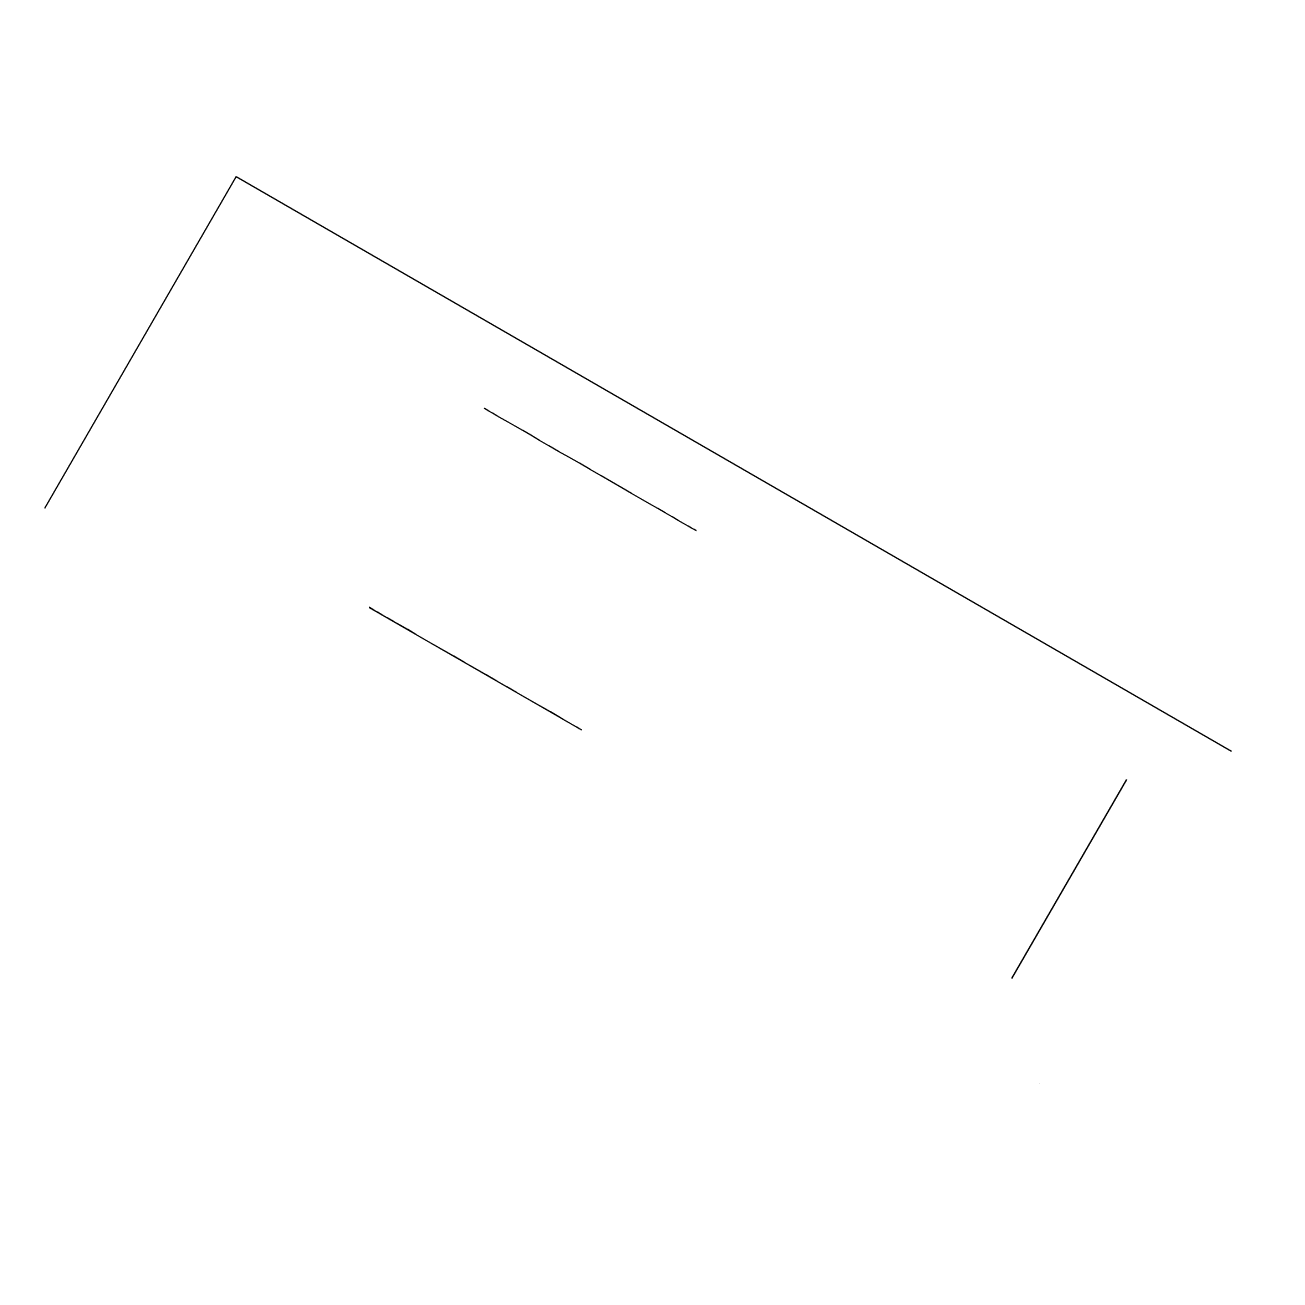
# Paper-space layout 'Layout1' of a CAD drawing. Header units: centimetres. Extents: x 40.28 to 48.28, y 151.25 to 159.25.
# The model-space entities are those that its viewports show. They can reach past a viewport. Long polylines and large blocks are cut down to what shows.
import ezdxf

# ---------------------------------------------------------------- set-up
doc = ezdxf.new("R2010")
doc.units = ezdxf.units.CM
doc.layers.add('3D', color=1, linetype='Continuous')
doc.layers.get('0').off()

msp = doc.modelspace()

# ---------------------------------------------------------------- linework, layer by layer
at = {"layer": '3D'}
for p, q in [((2580.4688, 983.7974, 1.5), (2579.2188, 981.6324, 1.5)), ((2580.4688, 983.7974, 1.5), (2586.964, 980.0474, 1.5)), ((2585.714, 977.8824), (2585.714, 977.8824, 0.5))]:
    msp.add_line(p, q, dxfattribs=at)
at = {"layer": '3D', "extrusion": (-0.5, -0.866025, 0)}
msp.add_line((2585.531, 978.5654, 1), (2586.281, 979.8644, 1), dxfattribs=at)
at = {"layer": '3D', "extrusion": (-0.5, -0.866025, 0), "elevation": -2140.228}
msp.add_lwpolyline([(1745.0091, 0.5), (1746.6091, 0.5, 1)], format="xyb", close=True, dxfattribs=at)
at = {"layer": '3D', "extrusion": (-0.5, -0.866025, 0)}
msp.add_arc((1745.8091, 0.5, -2141.728), 0.8, 0, 180, dxfattribs=at)

psp = doc.layouts.get("Layout1")

# ---------------------------------------------------------------- viewports
at = {"layer": '0', "view_target_point": (2573.5969, 981.4949)}
psp.add_viewport(center=(44.2771, 155.2454), size=(8, 8), view_center_point=(9.5888, -0.8028), view_height=8.18795, dxfattribs=at)

doc.saveas('drawing.dxf')
